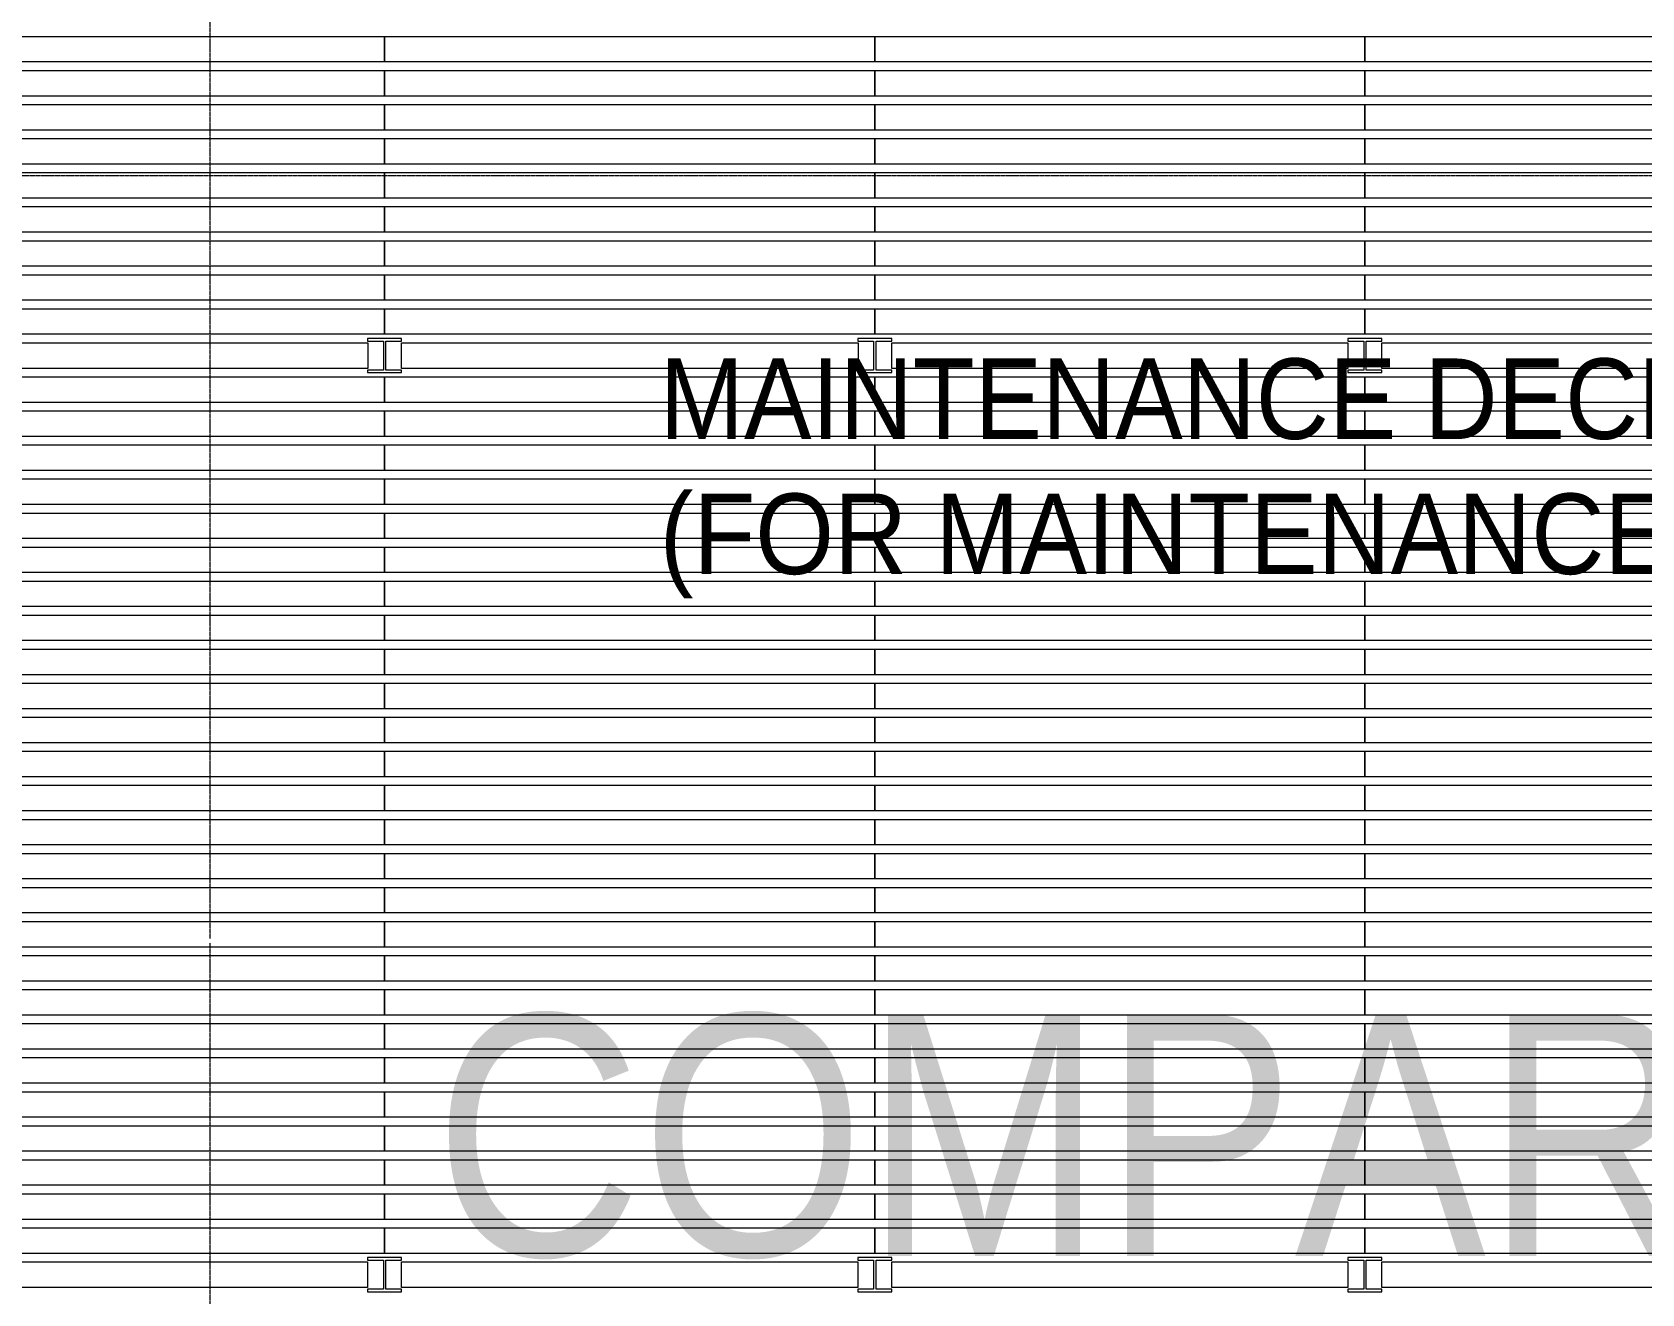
# Model space of a CAD drawing. Header units: millimetres. Extents: x 15878 to 679837, y -72324 to 391440.
# Drawn here: x 283912 to 293370, y 16870 to 24282 of the extents above; entities that cross this region are included whole.
import ezdxf

# ---------------------------------------------------------------- set-up
doc = ezdxf.new("R2010")
doc.units = ezdxf.units.MM
doc.linetypes.add('Grid Line__1_200_', pattern=[10.5, 6, -1.5, 1.5, -1.5])
for name, color, linetype, lineweight in [('G-ANNO-TEXT', 231, 'Continuous', 5), ('Q-SPCQ', 91, 'Continuous', 5), ('S-COLS', 52, 'Continuous', 5), ('S-GRID', 1, 'Continuous', 5)]:
    doc.layers.add(name, color=color, linetype=linetype, lineweight=lineweight)
doc.styles.add('Swis721 BT', font='swiss.ttf', dxfattribs={"width": 0.9, "height": 473.035439})
doc.styles.add('Swis721 BT_1', font='swiss.ttf', dxfattribs={"width": 0.85, "height": 1419.106317})

# ---------------------------------------------------------------- blocks, each defined once
blk = doc.blocks.new('DLN_Grid Gallery Deck - DLN_Grid Gallery Deck-V869-2_F')
at = {"layer": 'Q-SPCQ'}
for p, q in [((0, -75), (0, 75)), ((0, 75), (2880, 75)), ((2880, 75), (2880, -75)), ((2880, -75), (0, -75))]:
    blk.add_line(p, q, dxfattribs=at)
blk = doc.blocks.new('DLN_Grid Gallery Deck - DLN_Grid Gallery Deck-3374193-2_F')
at = {"layer": 'Q-SPCQ'}
for p, q in [((0, -75), (0, 75)), ((0, 75), (2680.7, 75)), ((2680.7, 75), (2680.7, -75)), ((2680.7, -75), (0, -75))]:
    blk.add_line(p, q, dxfattribs=at)
blk = doc.blocks.new('DLN_Grid Gallery Deck - DLN_Grid Gallery Deck-3374109-2_F')
at = {"layer": 'Q-SPCQ'}
for p, q in [((0, -75), (0, 75)), ((0, 75), (2681.7, 75)), ((2681.7, 75), (2681.7, -75)), ((2681.7, -75), (0, -75))]:
    blk.add_line(p, q, dxfattribs=at)
blk = doc.blocks.new('DLN_Grid Gallery Deck - DLN_Grid Gallery Deck-V872-2_F')
at = {"layer": 'Q-SPCQ'}
for p, q in [((0, -75), (0, 75)), ((0, 75), (2680, 75)), ((2680, 75), (2680, -75)), ((2680, -75), (0, -75))]:
    blk.add_line(p, q, dxfattribs=at)
blk = doc.blocks.new('DLN_Grid Gallery Deck - DLN_Grid Gallery Deck-3642485-2_F')
at = {"layer": 'Q-SPCQ'}
for p, q in [((0, -75), (0, 75)), ((0, 75), (2680.8, 75)), ((2680.8, 75), (2680.8, -75)), ((2680.8, -75), (0, -75))]:
    blk.add_line(p, q, dxfattribs=at)

msp = doc.modelspace()

# ---------------------------------------------------------------- linework, layer by layer
at = {"layer": 'S-COLS', "color": 9, "lineweight": 20}
for p, q in [((286082.9, 22482.5), (285882.9, 22482.5)), ((285882.9, 22482.5), (285882.9, 22467.5)), ((285882.9, 22467.5), (285975.4, 22467.5)), ((285975.4, 22467.5), (285975.4, 22297.5)), ((285990.4, 22297.5), (285990.4, 22467.5)), ((285990.4, 22467.5), (286082.9, 22467.5)), ((286082.9, 22467.5), (286082.9, 22482.5)), ((288962.9, 22482.5), (288762.9, 22482.5)), ((288762.9, 22482.5), (288762.9, 22467.5)), ((288762.9, 22467.5), (288855.4, 22467.5)), ((288855.4, 22467.5), (288855.4, 22297.5)), ((288870.4, 22297.5), (288870.4, 22467.5)), ((288870.4, 22467.5), (288962.9, 22467.5)), ((288962.9, 22467.5), (288962.9, 22482.5)), ((291842.9, 22482.5), (291642.9, 22482.5)), ((291642.9, 22482.5), (291642.9, 22467.5)), ((291642.9, 22467.5), (291735.4, 22467.5)), ((291735.4, 22467.5), (291735.4, 22297.5)), ((291750.4, 22297.5), (291750.4, 22467.5)), ((291750.4, 22467.5), (291842.9, 22467.5)), ((291842.9, 22467.5), (291842.9, 22482.5)), ((285882.9, 22297.5), (285882.9, 22282.5)), ((285975.4, 22297.5), (285882.9, 22297.5)), ((285882.9, 22282.5), (286082.9, 22282.5)), ((286082.9, 22297.5), (285990.4, 22297.5)), ((286082.9, 22282.5), (286082.9, 22297.5)), ((288762.9, 22297.5), (288762.9, 22282.5)), ((288855.4, 22297.5), (288762.9, 22297.5)), ((288762.9, 22282.5), (288962.9, 22282.5)), ((288962.9, 22297.5), (288870.4, 22297.5)), ((288962.9, 22282.5), (288962.9, 22297.5)), ((291642.9, 22297.5), (291642.9, 22282.5)), ((291735.4, 22297.5), (291642.9, 22297.5)), ((291642.9, 22282.5), (291842.9, 22282.5)), ((291842.9, 22297.5), (291750.4, 22297.5)), ((291842.9, 22282.5), (291842.9, 22297.5)), ((286082.9, 17082.5), (285882.9, 17082.5)), ((285882.9, 17082.5), (285882.9, 17067.5)), ((285882.9, 17067.5), (285975.4, 17067.5)), ((285975.4, 17067.5), (285975.4, 16897.5)), ((285990.4, 16897.5), (285990.4, 17067.5)), ((285990.4, 17067.5), (286082.9, 17067.5)), ((286082.9, 17067.5), (286082.9, 17082.5)), ((288962.9, 17082.5), (288762.9, 17082.5)), ((288762.9, 17082.5), (288762.9, 17067.5)), ((288762.9, 17067.5), (288855.4, 17067.5)), ((288855.4, 17067.5), (288855.4, 16897.5)), ((288870.4, 16897.5), (288870.4, 17067.5)), ((288870.4, 17067.5), (288962.9, 17067.5)), ((288962.9, 17067.5), (288962.9, 17082.5)), ((291842.9, 17082.5), (291642.9, 17082.5)), ((291642.9, 17082.5), (291642.9, 17067.5)), ((291642.9, 17067.5), (291735.4, 17067.5)), ((291735.4, 17067.5), (291735.4, 16897.5)), ((291750.4, 16897.5), (291750.4, 17067.5)), ((291750.4, 17067.5), (291842.9, 17067.5)), ((291842.9, 17067.5), (291842.9, 17082.5)), ((285882.9, 16897.5), (285882.9, 16882.5)), ((285975.4, 16897.5), (285882.9, 16897.5)), ((285882.9, 16882.5), (286082.9, 16882.5)), ((286082.9, 16897.5), (285990.4, 16897.5)), ((286082.9, 16882.5), (286082.9, 16897.5)), ((288762.9, 16897.5), (288762.9, 16882.5)), ((288855.4, 16897.5), (288762.9, 16897.5)), ((288762.9, 16882.5), (288962.9, 16882.5)), ((288962.9, 16897.5), (288870.4, 16897.5)), ((288962.9, 16882.5), (288962.9, 16897.5)), ((291642.9, 16897.5), (291642.9, 16882.5)), ((291735.4, 16897.5), (291642.9, 16897.5)), ((291642.9, 16882.5), (291842.9, 16882.5)), ((291842.9, 16897.5), (291750.4, 16897.5)), ((291842.9, 16882.5), (291842.9, 16897.5))]:
    msp.add_line(p, q, dxfattribs=at)
at = {"layer": 'S-GRID', "color": 254, "linetype": 'Grid Line__1_200_'}
for p, q in [((284957, 18957.5), (284957, 31457.5)), ((258983.7, 23440.8), (317699.8, 23440.8)), ((284957, -13436.8), (284957, 18932.1))]:
    msp.add_line(p, q, dxfattribs=at)

# ---------------------------------------------------------------- block references
at = {"layer": 'Q-SPCQ'}
for name, p in [('DLN_Grid Gallery Deck - DLN_Grid Gallery Deck-V869-2_F', (283102.9, 24182.5)), ('DLN_Grid Gallery Deck - DLN_Grid Gallery Deck-V869-2_F', (285982.9, 24182.5)), ('DLN_Grid Gallery Deck - DLN_Grid Gallery Deck-V869-2_F', (288862.9, 24182.5)), ('DLN_Grid Gallery Deck - DLN_Grid Gallery Deck-V869-2_F', (291742.9, 24182.5)), ('DLN_Grid Gallery Deck - DLN_Grid Gallery Deck-V869-2_F', (283102.9, 23982.5)), ('DLN_Grid Gallery Deck - DLN_Grid Gallery Deck-V869-2_F', (285982.9, 23982.5)), ('DLN_Grid Gallery Deck - DLN_Grid Gallery Deck-V869-2_F', (288862.9, 23982.5)), ('DLN_Grid Gallery Deck - DLN_Grid Gallery Deck-V869-2_F', (291742.9, 23982.5)), ('DLN_Grid Gallery Deck - DLN_Grid Gallery Deck-V869-2_F', (283102.9, 23782.5)), ('DLN_Grid Gallery Deck - DLN_Grid Gallery Deck-V869-2_F', (285982.9, 23782.5)), ('DLN_Grid Gallery Deck - DLN_Grid Gallery Deck-V869-2_F', (288862.9, 23782.5)), ('DLN_Grid Gallery Deck - DLN_Grid Gallery Deck-V869-2_F', (291742.9, 23782.5)), ('DLN_Grid Gallery Deck - DLN_Grid Gallery Deck-V869-2_F', (283102.9, 23582.5)), ('DLN_Grid Gallery Deck - DLN_Grid Gallery Deck-V869-2_F', (285982.9, 23582.5)), ('DLN_Grid Gallery Deck - DLN_Grid Gallery Deck-V869-2_F', (288862.9, 23582.5)), ('DLN_Grid Gallery Deck - DLN_Grid Gallery Deck-V869-2_F', (291742.9, 23582.5)), ('DLN_Grid Gallery Deck - DLN_Grid Gallery Deck-V869-2_F', (283102.9, 23382.5)), ('DLN_Grid Gallery Deck - DLN_Grid Gallery Deck-V869-2_F', (285982.9, 23382.5)), ('DLN_Grid Gallery Deck - DLN_Grid Gallery Deck-V869-2_F', (288862.9, 23382.5)), ('DLN_Grid Gallery Deck - DLN_Grid Gallery Deck-V869-2_F', (291742.9, 23382.5)), ('DLN_Grid Gallery Deck - DLN_Grid Gallery Deck-V869-2_F', (283102.9, 23182.5)), ('DLN_Grid Gallery Deck - DLN_Grid Gallery Deck-V869-2_F', (285982.9, 23182.5)), ('DLN_Grid Gallery Deck - DLN_Grid Gallery Deck-V869-2_F', (288862.9, 23182.5)), ('DLN_Grid Gallery Deck - DLN_Grid Gallery Deck-V869-2_F', (291742.9, 23182.5)), ('DLN_Grid Gallery Deck - DLN_Grid Gallery Deck-V869-2_F', (283102.9, 22982.5)), ('DLN_Grid Gallery Deck - DLN_Grid Gallery Deck-V869-2_F', (285982.9, 22982.5)), ('DLN_Grid Gallery Deck - DLN_Grid Gallery Deck-V869-2_F', (288862.9, 22982.5)), ('DLN_Grid Gallery Deck - DLN_Grid Gallery Deck-V869-2_F', (291742.9, 22982.5)), ('DLN_Grid Gallery Deck - DLN_Grid Gallery Deck-V869-2_F', (283102.9, 22782.5)), ('DLN_Grid Gallery Deck - DLN_Grid Gallery Deck-V869-2_F', (285982.9, 22782.5)), ('DLN_Grid Gallery Deck - DLN_Grid Gallery Deck-V869-2_F', (288862.9, 22782.5)), ('DLN_Grid Gallery Deck - DLN_Grid Gallery Deck-V869-2_F', (291742.9, 22782.5)), ('DLN_Grid Gallery Deck - DLN_Grid Gallery Deck-V869-2_F', (283102.9, 22582.5)), ('DLN_Grid Gallery Deck - DLN_Grid Gallery Deck-V869-2_F', (285982.9, 22582.5)), ('DLN_Grid Gallery Deck - DLN_Grid Gallery Deck-V869-2_F', (288862.9, 22582.5)), ('DLN_Grid Gallery Deck - DLN_Grid Gallery Deck-V869-2_F', (291742.9, 22582.5)), ('DLN_Grid Gallery Deck - DLN_Grid Gallery Deck-3374193-2_F', (283202.9, 22382.5)), ('DLN_Grid Gallery Deck - DLN_Grid Gallery Deck-3374109-2_F', (286082.9, 22382.5)), ('DLN_Grid Gallery Deck - DLN_Grid Gallery Deck-V872-2_F', (288962.9, 22382.5)), ('DLN_Grid Gallery Deck - DLN_Grid Gallery Deck-3642485-2_F', (291842.9, 22382.5)), ('DLN_Grid Gallery Deck - DLN_Grid Gallery Deck-V869-2_F', (283102.9, 22182.5)), ('DLN_Grid Gallery Deck - DLN_Grid Gallery Deck-V869-2_F', (285982.9, 22182.5)), ('DLN_Grid Gallery Deck - DLN_Grid Gallery Deck-V869-2_F', (288862.9, 22182.5)), ('DLN_Grid Gallery Deck - DLN_Grid Gallery Deck-V869-2_F', (291742.9, 22182.5)), ('DLN_Grid Gallery Deck - DLN_Grid Gallery Deck-V869-2_F', (283102.9, 21982.5)), ('DLN_Grid Gallery Deck - DLN_Grid Gallery Deck-V869-2_F', (285982.9, 21982.5)), ('DLN_Grid Gallery Deck - DLN_Grid Gallery Deck-V869-2_F', (288862.9, 21982.5)), ('DLN_Grid Gallery Deck - DLN_Grid Gallery Deck-V869-2_F', (291742.9, 21982.5)), ('DLN_Grid Gallery Deck - DLN_Grid Gallery Deck-V869-2_F', (283102.9, 21782.5)), ('DLN_Grid Gallery Deck - DLN_Grid Gallery Deck-V869-2_F', (285982.9, 21782.5)), ('DLN_Grid Gallery Deck - DLN_Grid Gallery Deck-V869-2_F', (288862.9, 21782.5)), ('DLN_Grid Gallery Deck - DLN_Grid Gallery Deck-V869-2_F', (291742.9, 21782.5)), ('DLN_Grid Gallery Deck - DLN_Grid Gallery Deck-V869-2_F', (283102.9, 21582.5)), ('DLN_Grid Gallery Deck - DLN_Grid Gallery Deck-V869-2_F', (285982.9, 21582.5)), ('DLN_Grid Gallery Deck - DLN_Grid Gallery Deck-V869-2_F', (288862.9, 21582.5)), ('DLN_Grid Gallery Deck - DLN_Grid Gallery Deck-V869-2_F', (291742.9, 21582.5)), ('DLN_Grid Gallery Deck - DLN_Grid Gallery Deck-V869-2_F', (283102.9, 21382.5)), ('DLN_Grid Gallery Deck - DLN_Grid Gallery Deck-V869-2_F', (285982.9, 21382.5)), ('DLN_Grid Gallery Deck - DLN_Grid Gallery Deck-V869-2_F', (288862.9, 21382.5)), ('DLN_Grid Gallery Deck - DLN_Grid Gallery Deck-V869-2_F', (291742.9, 21382.5)), ('DLN_Grid Gallery Deck - DLN_Grid Gallery Deck-V869-2_F', (283102.9, 21182.5)), ('DLN_Grid Gallery Deck - DLN_Grid Gallery Deck-V869-2_F', (285982.9, 21182.5)), ('DLN_Grid Gallery Deck - DLN_Grid Gallery Deck-V869-2_F', (288862.9, 21182.5)), ('DLN_Grid Gallery Deck - DLN_Grid Gallery Deck-V869-2_F', (291742.9, 21182.5)), ('DLN_Grid Gallery Deck - DLN_Grid Gallery Deck-V869-2_F', (283102.9, 20982.5)), ('DLN_Grid Gallery Deck - DLN_Grid Gallery Deck-V869-2_F', (285982.9, 20982.5)), ('DLN_Grid Gallery Deck - DLN_Grid Gallery Deck-V869-2_F', (288862.9, 20982.5)), ('DLN_Grid Gallery Deck - DLN_Grid Gallery Deck-V869-2_F', (291742.9, 20982.5)), ('DLN_Grid Gallery Deck - DLN_Grid Gallery Deck-V869-2_F', (283102.9, 20782.5)), ('DLN_Grid Gallery Deck - DLN_Grid Gallery Deck-V869-2_F', (285982.9, 20782.5)), ('DLN_Grid Gallery Deck - DLN_Grid Gallery Deck-V869-2_F', (288862.9, 20782.5)), ('DLN_Grid Gallery Deck - DLN_Grid Gallery Deck-V869-2_F', (291742.9, 20782.5)), ('DLN_Grid Gallery Deck - DLN_Grid Gallery Deck-V869-2_F', (283102.9, 20582.5)), ('DLN_Grid Gallery Deck - DLN_Grid Gallery Deck-V869-2_F', (285982.9, 20582.5)), ('DLN_Grid Gallery Deck - DLN_Grid Gallery Deck-V869-2_F', (288862.9, 20582.5)), ('DLN_Grid Gallery Deck - DLN_Grid Gallery Deck-V869-2_F', (291742.9, 20582.5)), ('DLN_Grid Gallery Deck - DLN_Grid Gallery Deck-V869-2_F', (283102.9, 20382.5)), ('DLN_Grid Gallery Deck - DLN_Grid Gallery Deck-V869-2_F', (285982.9, 20382.5)), ('DLN_Grid Gallery Deck - DLN_Grid Gallery Deck-V869-2_F', (288862.9, 20382.5)), ('DLN_Grid Gallery Deck - DLN_Grid Gallery Deck-V869-2_F', (291742.9, 20382.5)), ('DLN_Grid Gallery Deck - DLN_Grid Gallery Deck-V869-2_F', (283102.9, 20182.5)), ('DLN_Grid Gallery Deck - DLN_Grid Gallery Deck-V869-2_F', (285982.9, 20182.5)), ('DLN_Grid Gallery Deck - DLN_Grid Gallery Deck-V869-2_F', (288862.9, 20182.5)), ('DLN_Grid Gallery Deck - DLN_Grid Gallery Deck-V869-2_F', (291742.9, 20182.5)), ('DLN_Grid Gallery Deck - DLN_Grid Gallery Deck-V869-2_F', (283102.9, 19982.5)), ('DLN_Grid Gallery Deck - DLN_Grid Gallery Deck-V869-2_F', (285982.9, 19982.5)), ('DLN_Grid Gallery Deck - DLN_Grid Gallery Deck-V869-2_F', (288862.9, 19982.5)), ('DLN_Grid Gallery Deck - DLN_Grid Gallery Deck-V869-2_F', (291742.9, 19982.5)), ('DLN_Grid Gallery Deck - DLN_Grid Gallery Deck-V869-2_F', (283102.9, 19782.5)), ('DLN_Grid Gallery Deck - DLN_Grid Gallery Deck-V869-2_F', (285982.9, 19782.5)), ('DLN_Grid Gallery Deck - DLN_Grid Gallery Deck-V869-2_F', (288862.9, 19782.5)), ('DLN_Grid Gallery Deck - DLN_Grid Gallery Deck-V869-2_F', (291742.9, 19782.5)), ('DLN_Grid Gallery Deck - DLN_Grid Gallery Deck-V869-2_F', (283102.9, 19582.5)), ('DLN_Grid Gallery Deck - DLN_Grid Gallery Deck-V869-2_F', (285982.9, 19582.5)), ('DLN_Grid Gallery Deck - DLN_Grid Gallery Deck-V869-2_F', (288862.9, 19582.5)), ('DLN_Grid Gallery Deck - DLN_Grid Gallery Deck-V869-2_F', (291742.9, 19582.5)), ('DLN_Grid Gallery Deck - DLN_Grid Gallery Deck-V869-2_F', (283102.9, 19382.5)), ('DLN_Grid Gallery Deck - DLN_Grid Gallery Deck-V869-2_F', (285982.9, 19382.5)), ('DLN_Grid Gallery Deck - DLN_Grid Gallery Deck-V869-2_F', (288862.9, 19382.5)), ('DLN_Grid Gallery Deck - DLN_Grid Gallery Deck-V869-2_F', (291742.9, 19382.5)), ('DLN_Grid Gallery Deck - DLN_Grid Gallery Deck-V869-2_F', (283102.9, 19182.5)), ('DLN_Grid Gallery Deck - DLN_Grid Gallery Deck-V869-2_F', (285982.9, 19182.5)), ('DLN_Grid Gallery Deck - DLN_Grid Gallery Deck-V869-2_F', (288862.9, 19182.5)), ('DLN_Grid Gallery Deck - DLN_Grid Gallery Deck-V869-2_F', (291742.9, 19182.5)), ('DLN_Grid Gallery Deck - DLN_Grid Gallery Deck-V869-2_F', (283102.9, 18982.5)), ('DLN_Grid Gallery Deck - DLN_Grid Gallery Deck-V869-2_F', (285982.9, 18982.5)), ('DLN_Grid Gallery Deck - DLN_Grid Gallery Deck-V869-2_F', (288862.9, 18982.5)), ('DLN_Grid Gallery Deck - DLN_Grid Gallery Deck-V869-2_F', (291742.9, 18982.5)), ('DLN_Grid Gallery Deck - DLN_Grid Gallery Deck-V869-2_F', (283102.9, 18782.5)), ('DLN_Grid Gallery Deck - DLN_Grid Gallery Deck-V869-2_F', (285982.9, 18782.5)), ('DLN_Grid Gallery Deck - DLN_Grid Gallery Deck-V869-2_F', (288862.9, 18782.5)), ('DLN_Grid Gallery Deck - DLN_Grid Gallery Deck-V869-2_F', (291742.9, 18782.5)), ('DLN_Grid Gallery Deck - DLN_Grid Gallery Deck-V869-2_F', (283102.9, 18582.5)), ('DLN_Grid Gallery Deck - DLN_Grid Gallery Deck-V869-2_F', (285982.9, 18582.5)), ('DLN_Grid Gallery Deck - DLN_Grid Gallery Deck-V869-2_F', (288862.9, 18582.5)), ('DLN_Grid Gallery Deck - DLN_Grid Gallery Deck-V869-2_F', (291742.9, 18582.5)), ('DLN_Grid Gallery Deck - DLN_Grid Gallery Deck-V869-2_F', (283102.9, 18382.5)), ('DLN_Grid Gallery Deck - DLN_Grid Gallery Deck-V869-2_F', (285982.9, 18382.5)), ('DLN_Grid Gallery Deck - DLN_Grid Gallery Deck-V869-2_F', (288862.9, 18382.5)), ('DLN_Grid Gallery Deck - DLN_Grid Gallery Deck-V869-2_F', (291742.9, 18382.5)), ('DLN_Grid Gallery Deck - DLN_Grid Gallery Deck-V869-2_F', (283102.9, 18182.5)), ('DLN_Grid Gallery Deck - DLN_Grid Gallery Deck-V869-2_F', (285982.9, 18182.5)), ('DLN_Grid Gallery Deck - DLN_Grid Gallery Deck-V869-2_F', (288862.9, 18182.5)), ('DLN_Grid Gallery Deck - DLN_Grid Gallery Deck-V869-2_F', (291742.9, 18182.5)), ('DLN_Grid Gallery Deck - DLN_Grid Gallery Deck-V869-2_F', (283102.9, 17982.5)), ('DLN_Grid Gallery Deck - DLN_Grid Gallery Deck-V869-2_F', (285982.9, 17982.5)), ('DLN_Grid Gallery Deck - DLN_Grid Gallery Deck-V869-2_F', (288862.9, 17982.5)), ('DLN_Grid Gallery Deck - DLN_Grid Gallery Deck-V869-2_F', (291742.9, 17982.5)), ('DLN_Grid Gallery Deck - DLN_Grid Gallery Deck-V869-2_F', (283102.9, 17782.5)), ('DLN_Grid Gallery Deck - DLN_Grid Gallery Deck-V869-2_F', (285982.9, 17782.5)), ('DLN_Grid Gallery Deck - DLN_Grid Gallery Deck-V869-2_F', (288862.9, 17782.5)), ('DLN_Grid Gallery Deck - DLN_Grid Gallery Deck-V869-2_F', (291742.9, 17782.5)), ('DLN_Grid Gallery Deck - DLN_Grid Gallery Deck-V869-2_F', (283102.9, 17582.5)), ('DLN_Grid Gallery Deck - DLN_Grid Gallery Deck-V869-2_F', (285982.9, 17582.5)), ('DLN_Grid Gallery Deck - DLN_Grid Gallery Deck-V869-2_F', (288862.9, 17582.5)), ('DLN_Grid Gallery Deck - DLN_Grid Gallery Deck-V869-2_F', (291742.9, 17582.5)), ('DLN_Grid Gallery Deck - DLN_Grid Gallery Deck-V869-2_F', (283102.9, 17382.5)), ('DLN_Grid Gallery Deck - DLN_Grid Gallery Deck-V869-2_F', (285982.9, 17382.5)), ('DLN_Grid Gallery Deck - DLN_Grid Gallery Deck-V869-2_F', (288862.9, 17382.5)), ('DLN_Grid Gallery Deck - DLN_Grid Gallery Deck-V869-2_F', (291742.9, 17382.5)), ('DLN_Grid Gallery Deck - DLN_Grid Gallery Deck-V869-2_F', (283102.9, 17182.5)), ('DLN_Grid Gallery Deck - DLN_Grid Gallery Deck-V869-2_F', (285982.9, 17182.5)), ('DLN_Grid Gallery Deck - DLN_Grid Gallery Deck-V869-2_F', (288862.9, 17182.5)), ('DLN_Grid Gallery Deck - DLN_Grid Gallery Deck-V869-2_F', (291742.9, 17182.5)), ('DLN_Grid Gallery Deck - DLN_Grid Gallery Deck-V872-2_F', (283202.9, 16982.5)), ('DLN_Grid Gallery Deck - DLN_Grid Gallery Deck-V872-2_F', (286082.9, 16982.5)), ('DLN_Grid Gallery Deck - DLN_Grid Gallery Deck-V872-2_F', (288962.9, 16982.5)), ('DLN_Grid Gallery Deck - DLN_Grid Gallery Deck-V872-2_F', (291842.9, 16982.5))]:
    msp.add_blockref(name, p, dxfattribs=at)

# ---------------------------------------------------------------- texts
at = {"layer": 'G-ANNO-TEXT', "color": 7, "attachment_point": 1, "line_spacing_factor": 1.00667}
for s, insert, char_height, width, style in [('MAINTENANCE DECK\\P(FOR MAINTENANCE STAFF ONLY)', (287599.3, 22365.6), 473.035, 11616, 'Swis721 BT'), ('COMPARTMENT 2c', (286275.3, 18511.4), 1419.106, 18018, 'Swis721 BT_1')]:
    msp.add_mtext(s, dxfattribs=dict(at, insert=insert, char_height=char_height, width=width, style=style))

doc.saveas('drawing.dxf')
